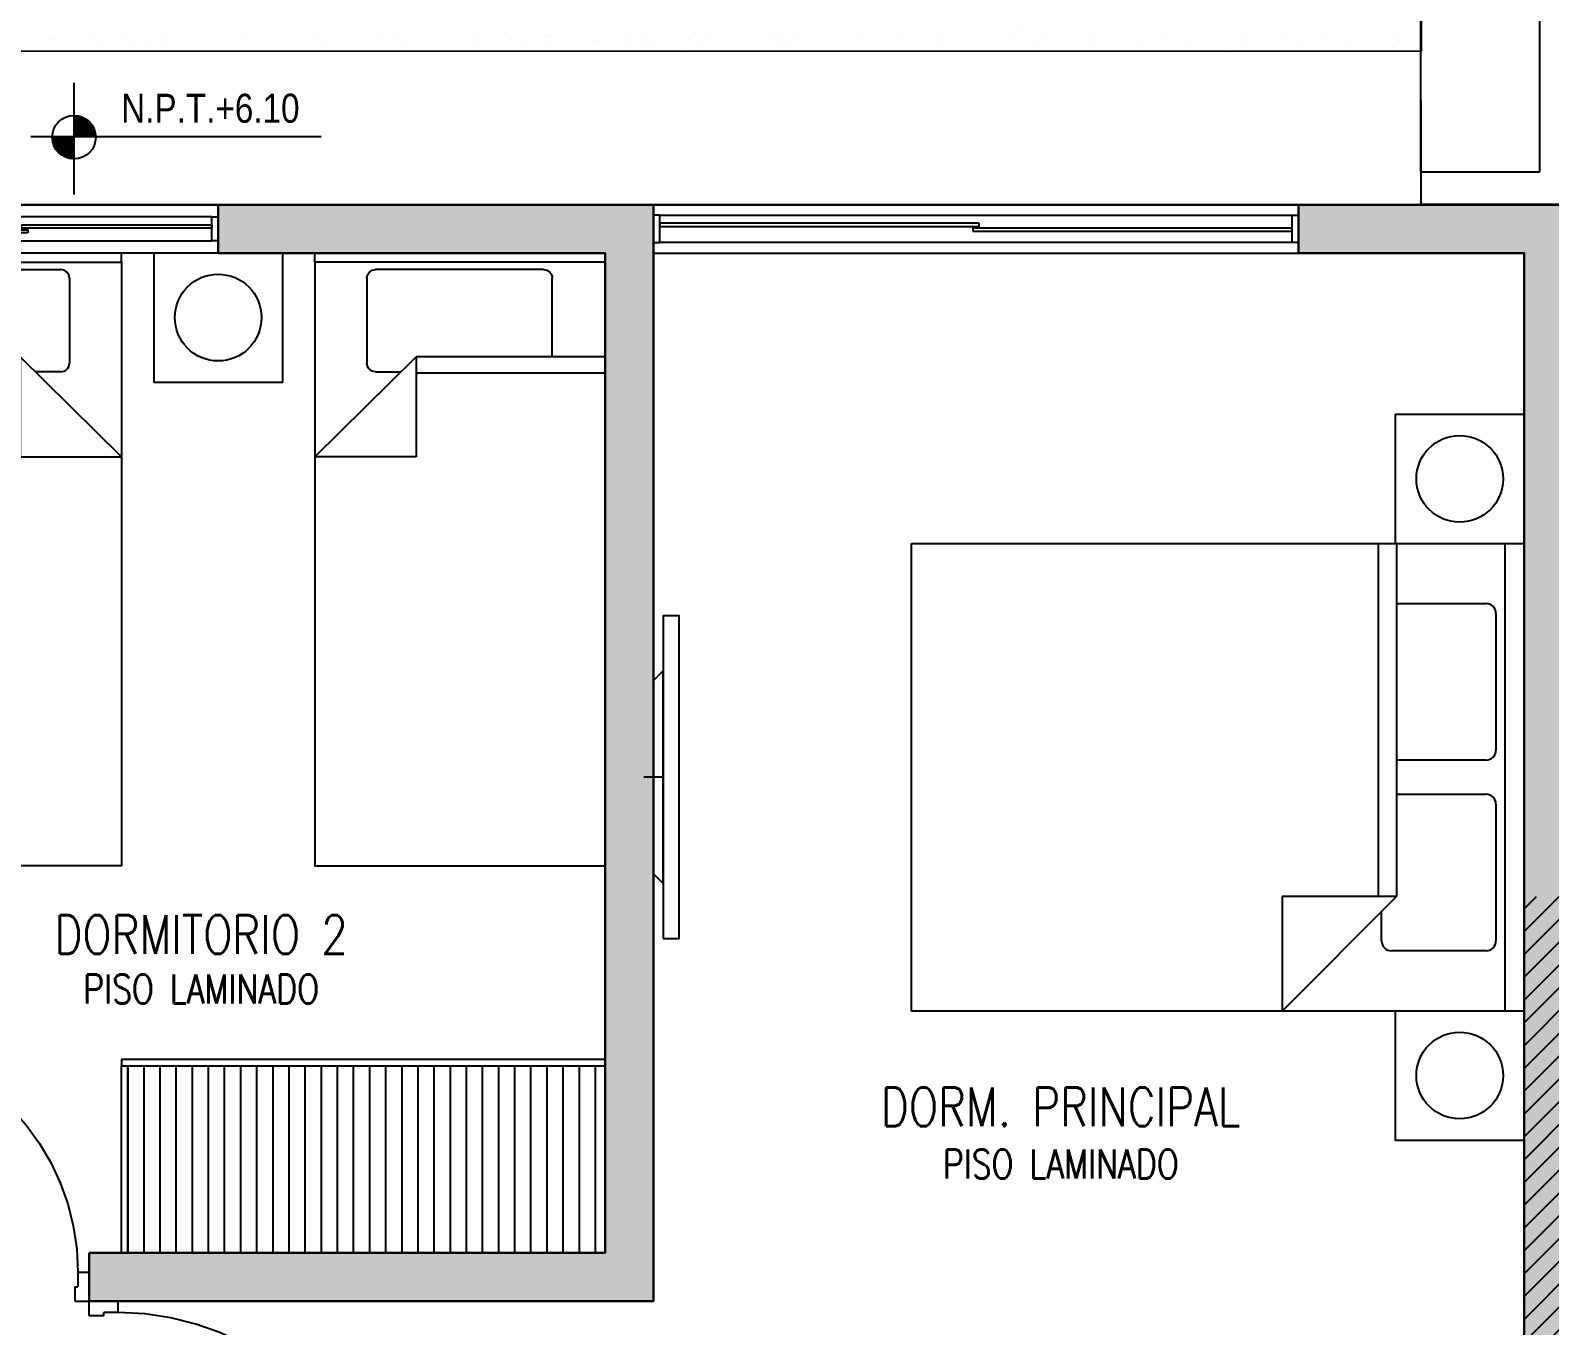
# Model space of a CAD drawing. Header units: millimetres. Extents: x 98 to 155, y -181 to 127.
# Drawn here: x 119.911 to 124.622, y 119.161 to 123.177 of the extents above; entities that cross this region are included whole.
import ezdxf
from ezdxf.enums import TextEntityAlignment as Align
from ezdxf.xclip import XClip

# ---------------------------------------------------------------- set-up
doc = ezdxf.new("R2010")
doc.units = ezdxf.units.MM
doc.header["$LTSCALE"] = 15
doc.header["$XCLIPFRAME"] = 2
for name, pattern in [('ACAD_ISO07W100', [3, 0, -3]), ('HIDDEN', [0.375, 0.25, -0.125]), ('HIDDEN2', [0.1875, 0.125, -0.0625]), ('X-REF_DP_Arquitectura$0$HIDDEN', [0.375, 0.25, -0.125])]:
    doc.linetypes.add(name, pattern=pattern)
doc.layers.get('0').update_dxf_attribs({"color": 250})
for name, color, linetype in [('A-EST PLACAS', 250, 'Continuous'), ('A-MOBILIARIO', 250, 'Continuous'), ('A-MURO BAJO', 250, 'Continuous'), ('A-NIVELES-NPT', 252, 'Continuous'), ('A-PROYECCIONES INT.', 250, 'HIDDEN2'), ('A-TEXTO-ACABADO PISO', 250, 'Continuous'), ('A_30_TableroElect', 250, 'Continuous'), ('A_50_TextoAmbiente', 252, 'Continuous'), ('A_50_Vigas', 250, 'X-REF_DP_Arquitectura$0$HIDDEN'), ('A_60_HatchEstructuras', 250, 'Continuous'), ('DLP_MOBILIARIO FIJO', 250, 'Continuous'), ('DLP_VERDE', 250, 'Continuous'), ('MURO CF 120', 250, 'Continuous')]:
    doc.layers.add(name, color=color, linetype=linetype)
doc.layers.add('A-MUROS', color=252, linetype='Continuous', lineweight=30)
doc.layers.add('A_20_Estructuras', color=250, linetype='Continuous', lineweight=18)
doc.styles.add('R80', font='ARIALN.TTF', dxfattribs={"height": 2.03})
doc.styles.add('ROMANS', font='romans.shx', dxfattribs={"width": 0.8})
pattern_1 = [(45, (-227164.531382, -8188178.54172), (-0.02245064030267, 0.02245064030267), [])]

# ---------------------------------------------------------------- blocks, each defined once
blk = doc.blocks.new('A$C9f73720c')
at = {"layer": 'A-MURO BAJO', "ltscale": 0.5}
for p, q in [((33.657, 112.5954, 0), (35.292, 119.8949, 0)), ((35.1251, 112.2668, 0), (33.657, 112.5954, 0))]:
    blk.add_line(p, q, dxfattribs=at)
at = {"layer": 'DLP_VERDE', "linetype": 'Continuous'}
for p, q in [((34.6214, 116.7274), (34.6214, 116.7274)), ((34.6264, 116.7373), (34.6264, 116.7373)), ((34.6009, 116.6196), (34.6009, 116.6196)), ((34.5808, 116.5985), (34.5808, 116.5985)), ((34.5946, 116.5156), (34.5946, 116.5156)), ((34.5602, 116.4841), (34.5602, 116.4841)), ((34.5353, 116.4544), (34.5353, 116.4544)), ((34.5308, 116.3887), (34.5308, 116.3887)), ((34.5528, 116.3858), (34.5528, 116.3858)), ((34.4919, 116.3166), (34.4919, 116.3166)), ((34.4977, 116.1529), (34.4977, 116.1529)), ((34.4275, 115.922), (34.4275, 115.922)), ((34.4495, 115.9191), (34.4495, 115.9191)), ((34.4123, 115.7295), (34.4123, 115.7295)), ((34.3585, 115.6803), (34.3585, 115.6803)), ((34.3944, 115.6863), (34.3944, 115.6863)), ((34.3242, 115.4554), (34.3242, 115.4554)), ((34.3462, 115.4525), (34.3462, 115.4525)), ((34.2844, 115.3785), (34.2844, 115.3785)), ((34.3357, 115.3579), (34.3357, 115.3579)), ((34.2838, 115.3022), (34.2838, 115.3022)), ((34.2666, 115.2284), (34.2666, 115.2284)), ((34.2911, 115.2196), (34.2911, 115.2196)), ((34.295, 115.2291), (34.295, 115.2291)), ((34.2444, 115.0781), (34.2444, 115.0781)), ((34.2496, 115.0849), (34.2496, 115.0849)), ((34.2209, 114.9887), (34.2209, 114.9887)), ((34.2429, 114.9858), (34.2429, 114.9858)), ((34.2062, 114.9472), (34.2062, 114.9472)), ((34.2106, 114.9257), (34.2106, 114.9257)), ((34.2266, 114.928), (34.2266, 114.928)), ((34.1655, 114.8183), (34.1655, 114.8183)), ((34.16, 114.7758), (34.16, 114.7758)), ((34.2044, 114.7778), (34.2044, 114.7778)), ((34.1878, 114.7529), (34.1878, 114.7529)), ((34.1359, 114.5476), (34.1359, 114.5476)), ((34.1015, 114.5161), (34.1015, 114.5161)), ((34.1176, 114.522), (34.1176, 114.522)), ((34.1397, 114.5191), (34.1397, 114.5191)), ((34.12, 114.4754), (34.12, 114.4754)), ((34.0845, 114.2863), (34.0845, 114.2863)), ((34.0627, 114.1711), (34.0627, 114.1711)), ((34.0143, 114.0554), (34.0143, 114.0554)), ((34.0364, 114.0525), (34.0364, 114.0525)), ((33.9812, 113.8196), (33.9812, 113.8196)), ((33.988, 113.7931), (33.988, 113.7931)), ((33.9536, 113.7615), (33.9536, 113.7615)), ((33.9639, 113.7155), (33.9639, 113.7155)), ((33.911, 113.5887), (33.911, 113.5887)), ((33.9331, 113.5858), (33.9331, 113.5858)), ((33.9204, 113.5777), (33.9204, 113.5777)), ((33.8798, 113.4488), (33.8798, 113.4488)), ((33.8779, 113.353), (33.8779, 113.353)), ((33.825, 113.3342), (33.825, 113.3342)), ((33.8343, 113.3047), (33.8343, 113.3047)), ((33.7909, 113.1669), (33.7909, 113.1669)), ((33.778, 113.1167), (33.778, 113.1167)), ((33.8077, 113.1221), (33.8077, 113.1221)), ((33.8298, 113.1192), (33.8298, 113.1192)), ((33.8057, 113.0069), (33.8057, 113.0069)), ((33.7519, 112.9577), (33.7519, 112.9577)), ((33.7602, 112.9666), (33.7602, 112.9666)), ((33.7746, 112.8863), (33.7746, 112.8863)), ((33.738, 112.8163), (33.738, 112.8163)), ((33.7044, 112.6554), (33.7044, 112.6554)), ((33.7202, 112.6662), (33.7202, 112.6662)), ((33.7265, 112.6525), (33.7265, 112.6525))]:
    blk.add_line(p, q, dxfattribs=at)
at = {"style": 'R80'}
for height, rotation, p in [(0.09, 0.009, (39.554, 141.0046, 0)), (0.09, 0.009, (45.7984, 139.3226, 0)), (0.09, 0.009, (50.4634, 135.3578, 0)), (0.09, 0.009, (41.9784, 129.0436, 0)), (0.09, 0.009, (37.8409, 128.6089, 0)), (0.09, 0.009, (35.483, 116.3582, 0)), (0.09, 0.009, (63.0395, 116.3253, 0)), (0.09, 0.009, (38.5607, 113.6321, 0)), (0.09, 0.009, (45.1292, 84.3757, 0)), (0.09, 0.009, (43.9111, 83.9335, 0)), (0.09, 0.009, (43.1485, 83.401, 0)), (0.09, 0.009, (28.0067, 80.1071, 0)), (0.09, 0.009, (44.3753, 79.9046, 0)), (0.09, 0.009, (55.151, 79.2173, 0)), (0.09, 0.009, (38.2608, 76.0049)), (0.09, 0.009, (39.0036, 75.5558)), (0.09, 0.009, (27.5137, 75.2133, 0)), (0.09, 0.009, (27.5137, 75.2133, 0)), (0.09, 0.009, (39.8519, 75.1543)), (0.09, 0.009, (25.3599, 70.2709, 0)), (0.09, 0.009, (32.1646, 69.192, 0)), (0.09, 0.009, (32.1646, 69.192, 0)), (0.09, 0.009, (26.9947, 68.6392, 0)), (0.09, 0.009, (59.8504, 67.3859, 0)), (0.09, 0.009, (24.839, 65.5107, 0)), (0.09, 0.009, (24.839, 65.5107, 0)), (0.09, 0.009, (33.5008, 60.261, 0)), (0.09, 0.009, (33.5008, 60.261, 0)), (0.09, 347.3908, (17.1069, 59.2726, 0)), (0.09, 0.009, (26.4708, 59.2035, 0)), (0.09, 0.009, (26.4708, 59.2035, 0)), (0.09, 0.009, (23.1216, 58.7685, 0)), (0.09, 0.009, (23.1216, 58.7685, 0)), (0.09, 0.009, (27.6632, 55.3959, 0)), (0.09, 0.009, (27.6632, 55.3959, 0)), (0.09, 0.009, (22.2239, 54.9818, 0)), (0.09, 0.009, (22.2239, 54.9818, 0)), (0.09, 0.009, (65.7174, 53.5803, 0)), (0.09, 0.009, (38.377, 51.7166, 0)), (0.09, 0.009, (38.377, 51.7166, 0)), (0.09, 0.009, (21.0294, 51.3767, 0)), (0.09, 0.009, (21.0294, 51.3767, 0)), (0.09, 0.009, (29.4091, 50.8876, 0)), (0.09, 0.009, (29.4091, 50.8876, 0)), (0.09, 0.009, (22.5184, 48.0808, 0)), (0.09, 0.009, (22.5184, 48.0808, 0)), (0.09, 0.009, (32.8305, 47.9478, 0)), (0.09, 0.009, (38.6414, 47.9238, 0)), (0.09, 1.5576, (45.5013, 47.0033, 0)), (0.09, 1.5576, (45.5013, 47.0033, 0)), (0.09, 1.5576, (42.9613, 45.8781, 0)), (0.09, 0.009, (31.2252, 43.4352, 0)), (0.09, 0.009, (31.2252, 43.4352, 0)), (0.09, 0.009, (24.8291, 43.3056, 0)), (0.09, 0.009, (24.8291, 43.3056, 0)), (0.09, 0.009, (28.8684, 42.6092, 0)), (0.09, 0.009, (28.8684, 42.6092, 0)), (0.09, 0.009, (46.0815, 42.4048, 0)), (0.09, 0.009, (19.0307, 42.0559, 0)), (0.09, 0.009, (19.0307, 42.0559, 0)), (0.09, 0.009, (70.9067, 41.0329, 0)), (0.09, 0.009, (22.7765, 38.7407, 0)), (0.09, 0.009, (22.7765, 38.7407, 0)), (0.09, 0.009, (17.8952, 37.4624, 0)), (0.09, 0.009, (17.8952, 37.4624, 0)), (0.09, 0.009, (25.8226, 33.2142, 0)), (0.09, 0.009, (21.5027, 31.2754, 0)), (0.1403, 0.009, (43.0178, 29.8778, 0)), (0.09, 0.009, (24.3978, 29.2659, 0)), (0.09, 0.009, (49.7565, 29.0287, 0)), (0.09, 0.009, (16.51, 28.4123, 0)), (0.09, 0.009, (16.51, 28.4123, 0)), (0.09, 0.009, (40.7946, 24.893, 0)), (0.09, 0.009, (18.1268, 23.6374, 0)), (0.09, 0.009, (20.346, 20.3291, 0)), (0.09, 0.009, (38.3365, 19.4632, 0)), (0.09, 0.009, (18.2869, 15.9828, 0)), (0.09, 0.009, (36.6694, 12.5977, 0)), (0.09, 337.7998, (24.7536, 11.2334, 0)), (0.09, 0.009, (33.5928, 10.3508, 0)), (0.09, 337.7998, (21.6109, 10.1247, 0)), (0.09, 337.7998, (16.5605, 9.5998, 0)), (0.09, 337.7998, (29.9414, 8.9534, 0)), (0.09, 337.7998, (31.6402, 7.9561, 0)), (0.09, 337.7998, (26.736, 7.7966, 0)), (0.09, 337.7998, (32.0288, 7.0232, 0)), (0.09, 0.009, (16.5347, 5.5678, 0)), (0.09, 0.009, (23.3239, 5.5763, 0)), (0.09, 0.009, (34.4718, 3.6379, 0))]:
    blk.add_attdef('N.P.T.+0.00', text='', height=height, rotation=rotation, dxfattribs=at).set_placement(p, align=Align.MIDDLE_CENTER)
for p in [(49.9263, 138.2431, 0), (56.6904, 136.252, 0), (60.5336, 135.5237, 0), (42.6322, 135.1839), (58.3591, 133.6514, 0), (46.2516, 126.9171), (67.6439, 125.1529), (62.2762, 107.4327), (41.3341, 103.0918, 0), (58.4477, 100.4887, -0.2526), (35.1548, 97.8545, 0), (58.3053, 94.9071, 0), (31.2618, 93.9445, 0), (38.1161, 91.318), (54.6279, 88.218, 0), (17.9393, 86.8861, 0), (34.7444, 85.6148, 0), (54.6869, 83.8861, 0), (35.5048, 81.4636, 0), (34.6534, 76.9929, 0), (59.6668, 73.2509), (40.4113, 65.8421, 0), (43.5611, 65.2125, 0), (64.4681, 61.3857), (43.9111, 51.4927, 0), (32.9744, 51.0828, 0), (48.0327, 50.0735, 0), (69.3242, 50.0814, 0), (52.9599, 39.4701, 0), (74.4159, 35.7467, 0)]:
    blk.add_attdef('N.P.T.+0.00', text='', height=0.2109, dxfattribs=at).set_placement(p, align=Align.MIDDLE_CENTER)
blk = doc.blocks.new('*U138')
for p, q in [((-0.2457, -0.0949), (-0.2457, 0.3957)), ((0.2449, 0.3957), (-0.2457, 0.3957)), ((0.2449, -0.0949), (0.2449, 0.3957)), ((-0.1537, -0.0029), (-0.1537, 0.3037)), ((0.1529, -0.0029), (0.1529, 0.3037)), ((0.2449, -0.0949), (-0.2457, -0.0949))]:
    blk.add_line(p, q)
at = {"linetype": 'HIDDEN', "ltscale": 12}
blk.add_circle((0, 0.1504), 0.4, dxfattribs=at)
at = {"ltscale": 0.035}
blk.add_circle((0, 0.1504), 0.4, dxfattribs=at)
blk = doc.blocks.new('A$C44b26ab3')
at = {"layer": 'A_30_TableroElect'}
h = blk.add_hatch(dxfattribs=at)
h.set_pattern_fill('ANSI31', color=256, scale=0.01)
h.set_pattern_definition(pattern_1)
edge = h.paths.add_edge_path()
edge.add_line((3.6994, 0.6616), (3.9433, 0.607))
edge.add_line((3.9433, 0.607), (4.0136, 0.9211))
edge.add_line((4.0136, 0.9211), (3.7697, 0.9757))
edge.add_line((3.7697, 0.9757), (3.6994, 0.6616))
h = blk.add_hatch(dxfattribs=at)
h.set_pattern_fill('ANSI31', color=256, scale=0.01)
h.set_pattern_definition(pattern_1)
edge = h.paths.add_edge_path()
edge.add_line((3.5639, 0.0566), (3.8079, 0.002))
edge.add_line((3.8079, 0.002), (3.8778, 0.3142))
edge.add_line((3.8778, 0.3142), (3.6338, 0.3688))
edge.add_line((3.6338, 0.3688), (3.5639, 0.0566))
for p, q in [((2.3055, 1.3015, 0.006), (2.2028, 0.8429, 0.006)), ((3.7693, 0.9738, 0.006), (2.3055, 1.3015, 0.006)), ((2.4031, 1.2797, 0.006), (2.3222, 0.9186, 0.006)), ((3.6717, 0.9957, 0.006), (2.4031, 1.2797, 0.006)), ((0.4463, 1.2361, 0.006), (0.3436, 0.7774, 0.006)), ((3.6666, 0.5152, 0.006), (0.4463, 1.2361, 0.006)), ((0.522, 1.1166, 0.006), (0.4412, 0.7556, 0.006)), ((1.7906, 0.8327, 0.006), (0.522, 1.1166, 0.006)), ((3.5908, 0.6346, 0.006), (3.6717, 0.9957, 0.006)), ((3.6666, 0.5152, 0.006), (3.7693, 0.9738, 0.006)), ((2.3222, 0.9186, 0.006), (3.5908, 0.6346, 0.006)), ((1.7098, 0.4716, 0.006), (1.7906, 0.8327, 0.006)), ((1.8882, 0.8108, 0.006), (1.8074, 0.4496, 0.006)), ((3.1568, 0.5269, 0.006), (1.8882, 0.8108, 0.006)), ((2.2028, 0.8429, 0.006), (3.6666, 0.5152, 0.006)), ((0.3436, 0.7774, 0.006), (3.5639, 0.0566, 0.006)), ((0.4412, 0.7556, 0.006), (1.7098, 0.4716, 0.006)), ((3.076, 0.1657, 0.006), (3.1568, 0.5269, 0.006)), ((3.5639, 0.0566, 0.006), (3.6666, 0.5152, 0.006)), ((1.8074, 0.4496, 0.006), (3.076, 0.1657, 0.006)), ((3.2282, 0.3878, 0.006), (3.1736, 0.1439, 0.006)), ((3.5209, 0.3222, 0.006), (3.2282, 0.3878, 0.006)), ((3.4663, 0.0784, 0.006), (3.5209, 0.3222, 0.006)), ((3.1736, 0.1439, 0.006), (3.4663, 0.0784, 0.006))]:
    blk.add_line(p, q, dxfattribs=at)
at = {"layer": 'A_30_TableroElect', "elevation": -0.772}
blk.add_lwpolyline([(3.8778, 0.3142), (3.9433, 0.607), (3.6994, 0.6616), (3.6338, 0.3688), (3.8778, 0.3142)], dxfattribs=at)
at = {"layer": 'A_30_TableroElect', "xscale": -1, "rotation": 90.35724673086504}
blk.add_blockref('*U138', (3.8094, 2.2857, 0), dxfattribs=at)
blk = doc.blocks.new('ESTRUC_P1')
at = {"layer": 'A_60_HatchEstructuras'}
h = blk.add_hatch(color=256, dxfattribs=at)
h.dxf.hatch_style = 1
h.paths.add_polyline_path([(18.85, -0.475), (17.5, -0.475), (17.5, -0.625), (18.7, -0.625), (18.7, -3.725), (17.1, -3.725), (17.1, -3.875), (18.85, -3.875)])
h.paths.add_polyline_path([(16.3, -0.475), (16.15, -0.475), (16.15, -3.875), (16.3, -3.875)])
h.paths.add_polyline_path([(15.35, -3.725), (13.75, -3.725), (13.75, -0.625), (14.95, -0.625), (14.95, -0.475), (13.6, -0.475), (13.6, -3.875), (15.35, -3.875)])
h = blk.add_hatch(color=256, dxfattribs=at)
h.dxf.hatch_style = 1
h.paths.add_polyline_path([(23.55, -6.175), (21.7, -6.175), (21.7, -2.775), (23.55, -2.775), (23.55, -2.625), (21.7, -2.625), (21.7, -0.475), (20.85, -0.475), (20.85, -0.625), (21.55, -0.625), (21.55, -6.325), (23.55, -6.325)])
at = {"layer": 'A_20_Estructuras'}
for points in [[(18.85, -0.475), (17.5, -0.475), (17.5, -0.625), (18.7, -0.625), (18.7, -3.725), (17.1, -3.725), (17.1, -3.875), (18.85, -3.875)], [(23.55, -6.175), (21.7, -6.175), (21.7, -2.775), (23.55, -2.775), (23.55, -2.625), (21.7, -2.625), (21.7, -0.475), (20.85, -0.475), (20.85, -0.625), (21.55, -0.625), (21.55, -6.325), (23.55, -6.325)]]:
    blk.add_lwpolyline(points, close=True, dxfattribs=at)
at = {"layer": 'A_50_Vigas'}
for p, q in [((16.3, -0.475), (17.5, -0.475)), ((20.85, -0.475), (18.85, -0.475))]:
    blk.add_line(p, q, dxfattribs=at)
blk = doc.blocks.new('CAMA 2PLAZAS C_VELADOR')
for p, q in [((-1.8499, 0), (-0.3999, 0)), ((-1.8499, -0.06), (-1.8499, 0)), ((-0.3999, 0), (-0.3999, -0.06))]:
    blk.add_line(p, q)
at = {"linetype": 'Continuous'}
for p, q in [((-1.8499, -0.06), (-0.3999, -0.06)), ((-1.8499, -1.9), (-1.8499, -0.06)), ((-1.6327, -0.0878), (-1.2086, -0.0878)), ((-1.0413, -0.0878), (-0.6172, -0.0878)), ((-0.3999, -0.06), (-0.3999, -1.9)), ((-1.6633, -0.3958), (-1.6633, -0.1184)), ((-1.1779, -0.1184), (-1.1779, -0.3958)), ((-1.0719, -0.3958), (-1.0719, -0.1184)), ((-0.5866, -0.1184), (-0.5866, -0.4118)), ((-1.8499, -0.396), (-0.7546, -0.396)), ((-0.3999, -0.7507), (-0.7546, -0.396)), ((-0.7546, -0.396), (-0.7546, -0.7507)), ((-0.7546, -0.452), (-1.8499, -0.452)), ((-0.6172, -0.4424), (-0.7082, -0.4424)), ((-0.7546, -0.7507), (-0.3999, -0.7507)), ((-0.3999, -1.9), (-1.8499, -1.9))]:
    blk.add_line(p, q, dxfattribs=at)
for points in [[(-2.2499, -0.4), (-1.8499, -0.4), (-1.8499, 0), (-2.2499, 0)], [(-0.4, -0.4), (0, -0.4), (0, 0), (-0.4, 0)]]:
    blk.add_lwpolyline(points, close=True)
for centre in [(-2.0499, -0.2), (-0.2, -0.2)]:
    blk.add_circle(centre, 0.1344)
for centre, start, end in [((-1.6327, -0.1184), 90, 180), ((-1.2086, -0.1184), 0, 90), ((-1.0413, -0.1184), 90, 180), ((-0.6172, -0.1184), 0, 90), ((-0.6172, -0.4118), 270, 0)]:
    blk.add_arc(centre, 0.0306, start, end, dxfattribs=at)
blk = doc.blocks.new('*U145')
for p, q in [((0.01, 0.855), (0.01, 0.9)), ((0.1, 0.865), (0.1, 0.9)), ((0.055, 0.855), (0.01, 0.855)), ((0.1, 0.865), (0.055, 0.865)), ((0.055, 0.855), (0.055, 0.865)), ((0.055, 0.045), (0.01, 0.045)), ((0.01, 0.045), (0.01, 0)), ((0.055, 0.045), (0.055, 0.035)), ((0.1, 0.035), (0.055, 0.035)), ((0.1, 0.035), (0.1, 0))]:
    blk.add_line(p, q)
blk.add_lwpolyline([(0.93, 0.07), (0.93, 0.035), (0.1, 0.035), (0.1, 0.07)], close=True)
at = {"linetype": 'HIDDEN2'}
blk.add_arc((0.0995, 0.0339), 0.8311, 2.2301, 89.9672, dxfattribs=at)
blk = doc.blocks.new('1 PLAZA')
for p, q in [((-0.2859, -0.3221), (-0.2859, -0.0781)), ((-0.2592, -0.0513), (0.2619, -0.0513)), ((0.2887, -0.0781), (0.2887, -0.3415)), ((-0.45, -0.3221), (0.1356, -0.3221)), ((0.45, -0.6318), (0.1356, -0.3221)), ((0.1356, -0.3221), (0.1356, -0.6318)), ((0.1356, -0.371), (-0.45, -0.371)), ((0.2619, -0.3683), (0.1825, -0.3683)), ((0.1356, -0.6318), (0.45, -0.6318))]:
    blk.add_line(p, q)
at = {"extrusion": (4.49068e-08, -3.60286e-08, 1), "elevation": 0}
blk.add_lwpolyline([(-0.45, -0.0287), (0.45, -0.0287), (0.45, 0), (-0.45, 0)], close=True, dxfattribs=at)
blk.add_lwpolyline([(-0.45, -1.9), (-0.45, -0.0287), (0.45, -0.0287), (0.45, -1.9)], close=True)
for centre, start, end in [((-0.2592, -0.0781), 90, 180), ((0.2619, -0.0781), 0, 90), ((0.2619, -0.3415), 270, 0)]:
    blk.add_arc(centre, 0.0267, start, end)
blk = doc.blocks.new('VELADOR')
blk.add_lwpolyline([(0, 0.4), (0, 0), (0.4, 0), (0.4, 0.4)], close=True)
blk.add_circle((0.2, 0.2), 0.1344)
blk = doc.blocks.new('A$C4BFA03A9')
for points in [[(0.06, -0.5), (0.11, -0.5), (0.11, 0.5), (0.06, 0.5)], [(0.03, -0.3), (0.06, -0.33), (0.06, 0.33), (0.03, 0.3)]]:
    blk.add_lwpolyline(points, close=True)
at = {"layer": 'A-PROYECCIONES INT.', "ltscale": 0.15}
blk.add_line((0.06, 0), (0, 0), dxfattribs=at)
blk = doc.blocks.new('*U144')
for p, q in [((0.01, 0.755), (0.01, 0.8)), ((0.055, 0.755), (0.01, 0.755)), ((0.1, 0.765), (0.055, 0.765)), ((0.055, 0.755), (0.055, 0.765)), ((0.1, 0.765), (0.1, 0.8)), ((0.055, 0.045), (0.01, 0.045)), ((0.01, 0.045), (0.01, 0)), ((0.055, 0.045), (0.055, 0.035)), ((0.1, 0.035), (0.055, 0.035)), ((0.1, 0.035), (0.1, 0))]:
    blk.add_line(p, q)
blk.add_lwpolyline([(0.83, 0.07), (0.83, 0.035), (0.1, 0.035), (0.1, 0.07)], close=True)
at = {"linetype": 'HIDDEN2'}
blk.add_arc((0.0996, 0.034), 0.731, 2.2301, 89.9672, dxfattribs=at)
blk = doc.blocks.new('VP.120')
at = {"layer": 'A-MURO BAJO'}
for p, q in [((0, 0), (1.2, 0)), ((0, -0.15), (1.2, -0.15))]:
    blk.add_line(p, q, dxfattribs=at)
at = {"layer": 'DLP_MOBILIARIO FIJO', "color": 251}
for p, q in [((0.02, -0.0375), (1.18, -0.0375)), ((1.18, -0.1125), (0.02, -0.1125))]:
    blk.add_line(p, q, dxfattribs=at)
at = {"layer": 'DLP_MOBILIARIO FIJO', "color": 6}
for points in [[(0, -0.1125), (0.02, -0.1125), (0.02, -0.0375), (0, -0.0375)], [(1.2, -0.1125), (1.18, -0.1125), (1.18, -0.0375), (1.2, -0.0375)]]:
    blk.add_lwpolyline(points, close=True, dxfattribs=at)
at = {"layer": 'DLP_MOBILIARIO FIJO', "elevation": 0}
for points in [[(0.61, -0.0625), (0.02, -0.0625), (0.02, -0.0725), (0.61, -0.0725)], [(0.59, -0.0875), (1.18, -0.0875), (1.18, -0.0775), (0.59, -0.0775)]]:
    blk.add_lwpolyline(points, close=True, dxfattribs=at)
blk = doc.blocks.new('SIM NIVEL PLANTA')
at = {"linetype": 'Continuous'}
h = blk.add_hatch(dxfattribs=at)
h.set_pattern_fill('_USER', color=256, scale=0.089997, angle=45, style=0, pattern_type=0)
h.set_pattern_definition([(45, (31854.49523, 23864.84028), (-0.06363728001, 0.06363728001), [])])
h.paths.add_polyline_path([(-17.329, 0), (-15.979, 0, 0.409209), (-17.329, 1.327)])
h.paths.add_polyline_path([(-18.679, 0, 0.004279), (-18.679, -0.023, 0.414214), (-17.329, -1.373), (-17.329, 0)])
for p, q in [((-17.329, -3.577), (-17.329, 3.344)), ((-2, 0), (-20, 0))]:
    blk.add_line(p, q)
blk.add_circle((-17.329, -0.023), 1.35, dxfattribs=at)
at = {"style": 'R80'}
blk.add_attdef('N.P.T.+0.00', text='', height=1.8, dxfattribs=at).set_placement((-8.871, 1.774), align=Align.MIDDLE_CENTER)

msp = doc.modelspace()

# ---------------------------------------------------------------- block references
at = {"linetype": 'ACAD_ISO07W100', "ltscale": 5}
ref = msp.add_blockref('A$C9f73720c', (241.452, 114.8591), dxfattribs=dict(at, rotation=102.6156181418625))
XClip(ref).set_block_clipping_path([(22.1542253106, 140.4101169162), (10.3600901397, 87.7136669306), (29.6608346476, 83.3939150368), (41.4549698184, 136.0903650224)])

# ---------------------------------------------------------------- next in the draw order: hatches: boundary and pattern name
at = {"layer": 'DLP_MOBILIARIO FIJO'}
h = msp.add_hatch(dxfattribs=at)
h.set_pattern_fill('_USER', color=256, scale=0.05, angle=270, pattern_type=0)
h.set_pattern_definition([(270, (120.213205, 119.96657), (0.05, -9e-18), [])])
h.paths.add_polyline_path([(121.6932, 119.3866), (120.2132, 119.3866), (120.2132, 119.9666), (121.6932, 119.9666)])
at = {"layer": 'MURO CF 120'}
h = msp.add_hatch(dxfattribs=at)
h.set_pattern_fill('_USER', color=256, scale=0.05, angle=45, style=0, pattern_type=0)
h.set_pattern_definition([(45, (281.643205, 61.46157), (-0.035355339, 0.035355339), [])])
h.paths.add_polyline_path([(124.5432, 116.9366), (124.6932, 116.9366), (124.6932, 120.4913), (124.5432, 120.4913)])

# ---------------------------------------------------------------- next in the draw order: linework, layer by layer
at = {"layer": 'A-MURO BAJO'}
for p, q in [((121.8432, 122.6366), (123.8432, 122.6366)), ((121.8432, 122.4866), (123.8432, 122.4866))]:
    msp.add_line(p, q, dxfattribs=at)
at = {"layer": 'A-MUROS'}
for p, q in [((120.4932, 122.6366), (120.4932, 122.4866)), ((121.8432, 122.6366), (120.4932, 122.6366)), ((121.8432, 122.6366), (121.8432, 119.2366)), ((121.6932, 122.4866), (120.4932, 122.4866)), ((121.6932, 122.4866), (121.6932, 119.3866)), ((120.0932, 119.3866), (120.0932, 119.2366)), ((121.6932, 119.3866), (120.0932, 119.3866)), ((121.8432, 119.2366), (120.0932, 119.2366))]:
    msp.add_line(p, q, dxfattribs=at)
at = {"layer": 'A-MUROS', "elevation": 0}
msp.add_lwpolyline([(124.6932, 122.6366), (123.8432, 122.6366), (123.8432, 122.4866), (124.5432, 122.4866), (124.5432, 118.3366), (122.2432, 118.3366)], dxfattribs=at)
at = {"layer": 'DLP_MOBILIARIO FIJO'}
for p, q in [((121.8632, 122.6041, 0), (123.8232, 122.6041, 0)), ((123.8232, 122.5191, 0), (121.8632, 122.5191, 0))]:
    msp.add_line(p, q, dxfattribs=at)
at = {"layer": 'DLP_MOBILIARIO FIJO', "elevation": 0}
for points in [[(121.8432, 122.5191), (121.8632, 122.5191), (121.8632, 122.6041), (121.8432, 122.6041)], [(123.8432, 122.5191), (123.8232, 122.5191), (123.8232, 122.6041), (123.8432, 122.6041)], [(122.8532, 122.5791), (121.8632, 122.5791), (121.8632, 122.5691), (122.8532, 122.5691)], [(122.8332, 122.5541), (123.8232, 122.5541), (123.8232, 122.5641), (122.8332, 122.5641)], [(120.1932, 119.9866), (120.1932, 119.9666), (121.6932, 119.9666), (121.6932, 119.9866)], [(120.2132, 119.3866), (120.1932, 119.3866), (120.1932, 119.9666), (120.2132, 119.9666)], [(121.6932, 119.3866), (120.2132, 119.3866), (120.2132, 119.9666), (121.6932, 119.9666)]]:
    msp.add_lwpolyline(points, close=True, dxfattribs=at)

# ---------------------------------------------------------------- next in the draw order: block references
msp.add_blockref('ESTRUC_P1', (102.9932, 123.1113))
at = {"xscale": -1}
msp.add_blockref('VP.120', (120.4932, 122.6366, 0), dxfattribs=at)
at = {"layer": 'A-EST PLACAS', "rotation": 102.652201466228}
msp.add_blockref('A$C44b26ab3', (125.997, 120.6737, 0), dxfattribs=at)
at = {"layer": 'A-MOBILIARIO', "extrusion": (-4.49068e-08, 3.60286e-08, 1)}
for name, p in [('1 PLAZA', (119.7432, 122.4866, 0)), ('VELADOR', (120.2932, 122.0866, 0))]:
    msp.add_blockref(name, p, dxfattribs=at)
at = {"layer": 'A-MOBILIARIO', "extrusion": (-4.49068e-08, -3.60286e-08, -1), "zscale": -1}
msp.add_blockref('1 PLAZA', (-121.2432, 122.4866, 0), dxfattribs=at)
at = {"layer": 'A-MOBILIARIO', "extrusion": (4.49068e-08, 3.60286e-08, -1), "xscale": -1, "zscale": -1, "rotation": 90}
msp.add_blockref('CAMA 2PLAZAS C_VELADOR', (-124.5432, 119.7366, 0), dxfattribs=at)
at = {"layer": 'A-MOBILIARIO'}
for name, p in [('A$C4BFA03A9', (121.8132, 120.8616)), ('*U145', (120.0832, 118.3366))]:
    msp.add_blockref(name, p, dxfattribs=at)
at = {"layer": 'A-MOBILIARIO', "xscale": -1, "rotation": 270}
msp.add_blockref('*U144', (119.2932, 119.2266, 0), dxfattribs=at)
at = {"layer": 'A-NIVELES-NPT', "xscale": 0.05, "yscale": 0.05, "zscale": 0.05}
msp.add_blockref('SIM NIVEL PLANTA', (120.9126, 122.8469), dxfattribs=at).add_auto_attribs({'N.P.T.+0.00': 'N.P.T.+6.10'})

# ---------------------------------------------------------------- next in the draw order: texts
at = {"layer": 'A-TEXTO-ACABADO PISO', "char_height": 0.09, "attachment_point": 2, "style": 'ROMANS'}
for insert in [(120.4404, 120.2501), (123.1061, 119.7071)]:
    msp.add_mtext_dynamic_manual_height_columns('PISO LAMINADO', width=1.20225, gutter_width=12.5, heights=[0], dxfattribs=dict(at, insert=insert))
at = {"layer": 'A_50_TextoAmbiente', "style": 'ROMANS', "width": 0.8}
for s, p in [('DORMITORIO 2', (120.4405, 120.3134)), ('DORM. PRINCIPAL', (123.106, 119.7795))]:
    msp.add_text(s, height=0.12, dxfattribs=at).set_placement(p, align=Align.CENTER)

doc.saveas('drawing.dxf')
